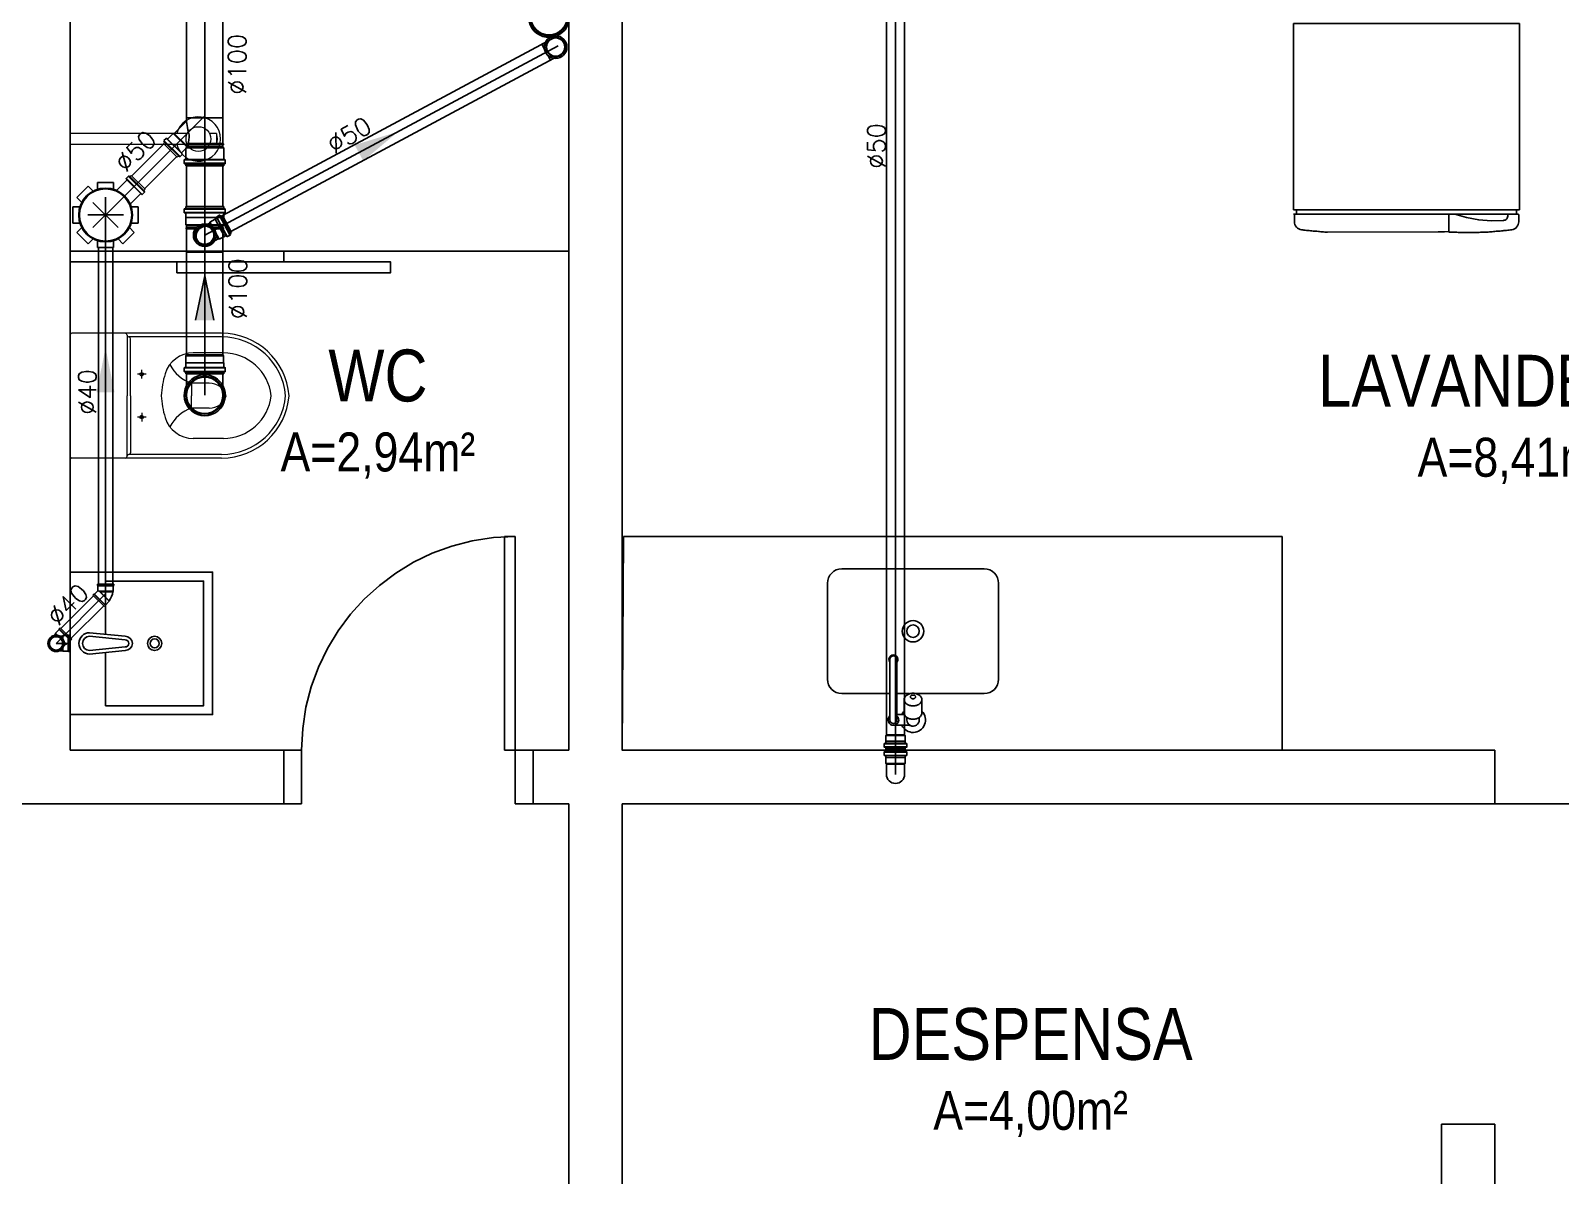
# Model space of a CAD drawing. Header units: millimetres. Extents: x 4156 to 4603, y 996 to 1078.
# Drawn here: x 4178.685 to 4183.409, y 1024.561 to 1028.097 of the extents above; entities that cross this region are included whole.
import ezdxf
from ezdxf.enums import TextEntityAlignment as Align

# ---------------------------------------------------------------- set-up
doc = ezdxf.new("R2010")
doc.units = ezdxf.units.MM
doc.header["$LTSCALE"] = 20
doc.linetypes.add('CONTINU', pattern=[0])
doc.linetypes.add('HIDDEN2', pattern=[0.1875, 0.125, -0.0625])
for name, color, linetype in [('-HIDRO', 8, 'Continuous'), ('E-txt-g', 3, 'Continuous'), ('Esgoto', 5, 'Continuous'), ('MOB', 251, 'Continuous'), ('Texto-Tubos', 7, 'Continuous'), ('TigreCad', 3, 'Continuous'), ('Tinterno', 9, 'Continuous')]:
    doc.layers.add(name, color=color, linetype=linetype)
doc.layers.add('E-Lay-9', color=9, linetype='Continuous', lineweight=9)
doc.layers.add('E-Txt-W', color=7, linetype='Continuous', lineweight=20)
doc.styles.add('F2', font='ARIALN.TTF')
doc.styles.add('REG60', font='romans.shx', dxfattribs={"width": 0.8, "height": 0.15})
doc.styles.add('REG80', font='romans.shx', dxfattribs={"width": 0.8, "height": 0.2})
doc.styles.add('TCTUBOS-TXT', font='txt.shx')

# ---------------------------------------------------------------- blocks, each defined once
blk = doc.blocks.new('TXT-AMB75')
at = {"layer": 'E-txt-g', "style": 'REG80', "width": 0.8, "flags": 8}
blk.add_attdef('TXT', text='', height=0.2, dxfattribs=at).set_placement((0.0055, 0.2964), align=Align.CENTER)
at = {"layer": 'E-Txt-W', "style": 'REG60', "width": 0.8, "flags": 8}
blk.add_attdef('TXT', text='', height=0.15, dxfattribs=at).set_placement((0.0055, 0.0271), align=Align.CENTER)
blk = doc.blocks.new('Cuba coz')
at = {"color": 8}
blk.add_line((7.5, -4.5), (7.5, -2.41), dxfattribs=at)
for points in [[(13.41, -6.5), (13.41, -20, 0.414214), (17.41, -24), (44.41, -24, 0.414214), (48.41, -20), (48.41, 20, 0.414214), (44.41, 24), (17.41, 24, 0.414214), (13.41, 20), (13.41, 0.74)], [(6.7, 1.75), (6, 1.75, 0.546464), (4.41, -0.73, -0.10784), (4.5, -1.15), (4.5, -5.5)], [(11.72, 2.5), (7.96, 2.5, 0.133256), (7.32, 2.33, 0.106756), (6.71, 1.77, 0.082828), (6.34, 0.99, 0.071352), (6.19, 0, 0.071352), (6.34, -0.99, 0.082828), (6.71, -1.77, 0.106756), (7.32, -2.33, 0.133256), (7.96, -2.5), (11.72, -2.5)], [(4.41, -0.73, 0.293273), (6, -1.75), (6.7, -1.75)], [(13.41, -1), (13.41, -4.5, 0.414214)]]:
    blk.add_lwpolyline(points, format="xyb", dxfattribs=at)
for points in [[(11.72, -2.5, 0.133256), (12.36, -2.33, 0.106756), (12.97, -1.77, 0.082828), (13.35, -0.99, 0.071352), (13.49, 0, 0.071352), (13.35, 0.99, 0.082828), (12.97, 1.77, 0.106756), (12.36, 2.33, 0.133256), (11.72, 2.5, 0.133256), (11.08, 2.33, 0.106756), (10.47, 1.77, 0.082828), (10.1, 0.99, 0.071352), (9.95, 0, 0.071352), (10.1, -0.99, 0.082828), (10.47, -1.77, 0.106756), (11.08, -2.33, 0.133256)], [(12.47, 0.75, 0.133256), (12.28, 0.7, 0.106756), (12.1, 0.53, 0.082828), (11.98, 0.3, 0.071352), (11.94, 0, 0.071352), (11.98, -0.3, 0.082828), (12.1, -0.53, 0.106756), (12.28, -0.7, 0.133256), (12.47, -0.75, 0.133256), (12.66, -0.7, 0.106756), (12.85, -0.53, 0.082828), (12.96, -0.3, 0.071352), (13, 0, 0.071352), (12.96, 0.3, 0.082828), (12.85, 0.53, 0.106756), (12.66, 0.7, 0.133256)], [(6, -6.5), (23, -6.5, 1), (23, -4.5), (6, -4.5, 1)]]:
    blk.add_lwpolyline(points, format="xyb", close=True, dxfattribs=at)
for radius in [3, 1.75]:
    blk.add_circle((30.91, 0), radius, dxfattribs=at)
for centre, radius, start, end in [((6, 0), 3.5, 45.5847, 244.6231), ((6, -5.5), 1.5, 41.8103, 318.1897), ((6, 0), 3.5, 295.3769, 314.4153), ((23, -5.5), 1.25, 233.1301, 126.8699)]:
    blk.add_arc(centre, radius, start, end, dxfattribs=at)
blk = doc.blocks.new('GELAD-VS')
at = {"color": 8}
blk.add_line((-0.0958, -0.3127), (-0.0958, -0.3151), dxfattribs=at)
for points in [[(-0.2946, 0.2704), (0.3404, 0.2704)], [(-0.2946, 0.2704), (-0.2946, -0.2524)], [(0.3404, 0.2704), (0.3404, -0.2524)], [(-0.2946, -0.2524), (0.3404, -0.2524)], [(-0.2861, -0.2524), (-0.2861, -0.2648)], [(0.3319, -0.2524), (0.3319, -0.2648)], [(-0.2919, -0.2667), (-0.2919, -0.2864), (-0.2915, -0.2903), (-0.2907, -0.2942), (-0.2888, -0.2977), (-0.2861, -0.3011), (-0.2834, -0.3042), (-0.2799, -0.3062), (-0.276, -0.3077), (-0.2722, -0.3089), (-0.2687, -0.3093), (-0.2652, -0.3096), (-0.2613, -0.31), (-0.2578, -0.3104), (-0.254, -0.3108), (-0.2505, -0.3112), (-0.247, -0.3116), (-0.2432, -0.312), (-0.2397, -0.3124), (-0.2358, -0.3127), (-0.2323, -0.3131), (-0.2285, -0.3131), (-0.225, -0.3135), (-0.2211, -0.3139), (-0.2176, -0.3143), (-0.2138, -0.3147), (-0.2103, -0.3147), (-0.2064, -0.3151), (-0.2029, -0.3151), (-0.1991, -0.3154), (-0.1956, -0.3154), (-0.1917, -0.3158), (-0.1882, -0.3158), (-0.1844, -0.3158), (-0.1809, -0.3162), (-0.177, -0.3162), (-0.1735, -0.3162), (-0.1697, -0.3166), (-0.1662, -0.3166), (-0.1623, -0.3166), (-0.1588, -0.3166), (-0.155, -0.3166), (-0.1515, -0.3166), (-0.1476, -0.3166), (-0.1442, -0.3166), (-0.1403, -0.3166), (-0.1368, -0.3166), (-0.1329, -0.3166), (-0.1295, -0.3162), (-0.1256, -0.3162), (-0.1221, -0.3162), (-0.1182, -0.3158), (-0.1148, -0.3158), (-0.1109, -0.3158), (-0.1074, -0.3154), (-0.1039, -0.3154), (-0.1001, -0.3151), (-0.0958, -0.3151)], [(-0.2899, -0.2648), (-0.2899, -0.2648), (-0.2899, -0.2648), (-0.2899, -0.2648), (-0.2899, -0.2648), (-0.2899, -0.2648), (-0.2899, -0.2648), (-0.2907, -0.2648), (-0.2911, -0.2652), (-0.2915, -0.2659), (-0.2915, -0.2663), (-0.2915, -0.2663), (-0.2915, -0.2663), (-0.2915, -0.2663), (-0.2915, -0.2663), (-0.2915, -0.2667)], [(-0.1237, -0.2648), (-0.2899, -0.2648)], [(-0.2636, -0.2648), (-0.2636, -0.2648), (-0.2636, -0.2648), (-0.2636, -0.2648), (-0.2636, -0.2648), (-0.2636, -0.2648), (-0.2636, -0.2648), (-0.2636, -0.2648), (-0.2636, -0.2648)], [(-0.2617, -0.2667), (-0.2617, -0.2663), (-0.2621, -0.2663), (-0.2621, -0.2659), (-0.2621, -0.2659), (-0.2625, -0.2656), (-0.2625, -0.2656), (-0.2625, -0.2652), (-0.2629, -0.2652), (-0.2633, -0.2648), (-0.2633, -0.2648), (-0.2636, -0.2648), (-0.2636, -0.2648)], [(-0.2617, -0.2667), (-0.2617, -0.2687)], [(-0.249, -0.2826), (-0.2513, -0.2822), (-0.254, -0.2814), (-0.2563, -0.2799), (-0.2582, -0.2779), (-0.2598, -0.276), (-0.2609, -0.2737), (-0.2617, -0.271), (-0.2617, -0.2687)], [(-0.1124, -0.2648), (-0.1457, -0.2748), (-0.1797, -0.281), (-0.2145, -0.2837), (-0.249, -0.2826)], [(-0.1237, -0.2648), (-0.1221, -0.2648), (-0.1209, -0.2648), (-0.1194, -0.2648), (-0.119, -0.2648), (-0.1182, -0.2648)], [(-0.1209, -0.2648), (-0.1221, -0.2648)], [(-0.1182, -0.2648), (-0.1182, -0.2648)], [(-0.1124, -0.2648), (-0.1128, -0.2648), (-0.1128, -0.2648), (-0.1132, -0.2648), (-0.1136, -0.2648), (-0.114, -0.2648), (-0.1144, -0.2648), (-0.1148, -0.2648), (-0.1155, -0.2648), (-0.1163, -0.2648), (-0.1171, -0.2648), (-0.1182, -0.2648), (-0.1182, -0.2648)], [(-0.1182, -0.2648), (-0.1182, -0.2648)], [(-0.1124, -0.2648), (-0.0958, -0.2648)], [(-0.0966, -0.2648), (-0.1124, -0.2648), (-0.1124, -0.2648), (-0.1124, -0.2648), (-0.1124, -0.2648), (-0.1124, -0.2648)], [(-0.0966, -0.2648), (-0.0966, -0.2648), (-0.0966, -0.2648), (-0.0966, -0.2648), (-0.0966, -0.2648), (-0.0966, -0.2648), (-0.0966, -0.2648), (-0.0966, -0.2648), (-0.0966, -0.2648), (-0.0966, -0.2648), (-0.0966, -0.2648), (-0.0966, -0.2648), (-0.0966, -0.2648)], [(-0.0958, -0.2648), (0.3404, -0.2648)], [(-0.0958, -0.2648), (-0.0958, -0.2648), (-0.0958, -0.2648), (-0.0958, -0.2648), (-0.0958, -0.2659)], [(-0.0958, -0.2648), (-0.0958, -0.2659)], [(-0.0958, -0.2648), (-0.0958, -0.3093)], [(-0.0958, -0.2648), (-0.0958, -0.3139), (-0.0958, -0.3093)], [(-0.0958, -0.2659), (-0.0958, -0.3081)], [(-0.0958, -0.2675), (-0.0958, -0.2667)], [(-0.0656, -0.2648), (-0.0656, -0.2648), (-0.0656, -0.2648), (-0.0656, -0.2648), (-0.0656, -0.2648), (-0.0656, -0.2648), (-0.0656, -0.2648), (-0.0656, -0.2648), (-0.0656, -0.2648), (-0.0656, -0.2648), (-0.0656, -0.2648), (-0.0656, -0.2648), (-0.0656, -0.2648), (-0.0656, -0.2648), (-0.0656, -0.2648), (-0.0656, -0.2648), (-0.0656, -0.2648), (-0.0656, -0.2648), (-0.0656, -0.2648), (-0.0656, -0.2648), (-0.0656, -0.2648)], [(0.1583, -0.2648), (0.1416, -0.2648)], [(0.1424, -0.2648), (0.1583, -0.2648), (0.1583, -0.2648), (0.1583, -0.2648), (0.1583, -0.2648), (0.1583, -0.2648)], [(0.1583, -0.2648), (0.1583, -0.2648), (0.1587, -0.2648), (0.1587, -0.2648), (0.1594, -0.2648), (0.1598, -0.2648), (0.1602, -0.2648), (0.1606, -0.2648), (0.1614, -0.2648), (0.1621, -0.2648), (0.1629, -0.2648), (0.1637, -0.2648), (0.1641, -0.2648)], [(0.1641, -0.2648), (0.1641, -0.2648)], [(0.1641, -0.2648), (0.1641, -0.2648)], [(0.1691, -0.2648), (0.1679, -0.2648), (0.1668, -0.2648), (0.1652, -0.2648), (0.1648, -0.2648), (0.1641, -0.2648)], [(0.1668, -0.2648), (0.1679, -0.2648)], [(0.1691, -0.2648), (0.3358, -0.2648)], [(0.3095, -0.2648), (0.3095, -0.2648), (0.3095, -0.2648), (0.3095, -0.2648), (0.3095, -0.2648), (0.3095, -0.2648), (0.3095, -0.2648)], [(0.3377, -0.2864), (0.3373, -0.2903), (0.3362, -0.2942), (0.3346, -0.2977), (0.3319, -0.3011), (0.3288, -0.3042), (0.3253, -0.3062), (0.3219, -0.3077), (0.318, -0.3089)], [(0.3377, -0.2663), (0.3377, -0.2663), (0.3377, -0.2663), (0.3377, -0.2663), (0.3377, -0.2663), (0.3377, -0.2663), (0.3377, -0.2663), (0.3377, -0.2659), (0.3373, -0.2652), (0.3365, -0.2648), (0.3362, -0.2648), (0.3362, -0.2648), (0.3362, -0.2648), (0.3362, -0.2648), (0.3362, -0.2648), (0.3362, -0.2648)], [(0.3377, -0.2667), (0.3377, -0.2864)], [(-0.0958, -0.3081), (-0.0958, -0.3081), (-0.0958, -0.3085)], [(-0.0958, -0.3112), (-0.0958, -0.3108), (-0.0958, -0.3108), (-0.0958, -0.3108), (-0.0958, -0.3108), (-0.0958, -0.3104), (-0.0958, -0.3104), (-0.0958, -0.31), (-0.0958, -0.31), (-0.0958, -0.31), (-0.0958, -0.3096), (-0.0958, -0.3093), (-0.0958, -0.3089), (-0.0958, -0.3089), (-0.0958, -0.3085), (-0.0958, -0.3081)], [(-0.0958, -0.3093), (-0.0958, -0.3096)], [(-0.0958, -0.31), (-0.0958, -0.3108)], [(-0.0958, -0.3108), (-0.0958, -0.3112)], [(-0.0958, -0.3112), (-0.0958, -0.3139)], [(-0.0958, -0.312), (-0.0958, -0.3124)], [(-0.0958, -0.3127), (-0.0958, -0.3131)], [(-0.0796, -0.3143), (-0.0838, -0.3143), (-0.0958, -0.3139), (-0.0958, -0.3139)], [(-0.066, -0.3143), (-0.0711, -0.3143), (-0.0796, -0.3143)], [(-0.066, -0.3143), (0.245, -0.3154)], [(0.2194, -0.3162), (0.2194, -0.3162)], [(0.2267, -0.3162), (0.2267, -0.3162)], [(0.318, -0.3089), (0.3145, -0.3093), (0.311, -0.3096), (0.3072, -0.31), (0.3037, -0.3104), (0.2998, -0.3108), (0.2963, -0.3112), (0.2925, -0.3116), (0.289, -0.312), (0.2855, -0.3124), (0.2816, -0.3127), (0.2782, -0.3131), (0.2743, -0.3131), (0.2704, -0.3135), (0.2669, -0.3139), (0.2631, -0.3143), (0.2596, -0.3147), (0.2561, -0.3147), (0.2522, -0.3151), (0.2488, -0.3151), (0.245, -0.3154)]]:
    blk.add_lwpolyline(points, dxfattribs=at)
blk = doc.blocks.new('vaso-s')
at = {"layer": 'E-Lay-9', "color": 8}
for p, q in [((0.4256, 0.175), (0.005, 0.175)), ((0, 0.17), (0, 0)), ((0.16, 0.17), (0.16, 0.17)), ((0.16, 0.17), (0.16, 0)), ((0.4256, 0.165), (0.165, 0.165)), ((0.17, 0), (0.17, 0.16)), ((0.4306, 0.12), (0.3459, 0.12)), ((0.2134, 0.06), (0.1891, 0.06)), ((0.2013, 0.0479), (0.2013, 0.0722)), ((0.3406, 0.035), (0.3406, 0)), ((0.3906, 0.035), (0.3406, 0.035)), ((0, -0.17), (0, 0)), ((0.16, -0.17), (0.16, 0)), ((0.17, 0), (0.17, -0.1601)), ((0.3406, -0.035), (0.3406, 0)), ((0.3906, -0.035), (0.3406, -0.035)), ((0.2134, -0.06), (0.1891, -0.06)), ((0.2013, -0.0479), (0.2013, -0.0722)), ((0.4306, -0.12), (0.3459, -0.12)), ((0.16, -0.17), (0.16, -0.17)), ((0.4256, -0.165), (0.165, -0.165)), ((0.4256, -0.175), (0.005, -0.175))]:
    blk.add_line(p, q, dxfattribs=at)
for centre in [(0.2013, 0.06), (0.2013, -0.06)]:
    blk.add_circle(centre, 0.005, dxfattribs=at)
for centre, radius, start, end in [((0.005, 0.17), 0.005, 90, 180), ((0.155, 0.17), 0.005, 0, 90), ((0.4256, -0.015), 0.19, 4.5281, 90), ((0.165, 0.17), 0.00495, 180, 270), ((0.165, 0.16), 0.00495, 0, 90), ((0.4256, -0.015), 0.18, 4.7802, 90), ((0.3459, 0.0375), 0.0825, 90, 163.0355), ((0.3754, 0.1358), 0.1066, 206.9395, 250.9647), ((0.4306, -0.015), 0.135, 6.3794, 90), ((0.518, -0.015), 0.2624, 163.0355, 176.7233), ((0.3906, -0.015), 0.05, 17.4576, 90), ((0.518, 0.015), 0.2624, 183.2767, 196.9645), ((0.3754, -0.1358), 0.1066, 109.0353, 153.0605), ((0.3906, 0.015), 0.05, 270, 342.5424), ((0.4256, 0.015), 0.19, 270, 355.4719), ((0.4256, 0.015), 0.18, 270, 355.2198), ((0.4306, 0.015), 0.135, 270, 353.6206), ((0.3459, -0.0375), 0.0825, 196.9645, 270), ((0.005, -0.17), 0.005, 180, 270), ((0.155, -0.17), 0.005, 270, 0), ((0.165, -0.17), 0.00495, 90, 180), ((0.165, -0.1601), 0.00495, 270, 0)]:
    blk.add_arc(centre, radius, start, end, dxfattribs=at)
blk = doc.blocks.new('Chuveiro')
at = {"layer": 'E-Lay-9', "color": 8}
for p, q in [((-0.0311, 0.0156), (-0.3604, 0.0156)), ((0.0509, 0.0156), (0.0311, 0.0156)), ((0.0509, 0.0156), (0.0509, -0.0156)), ((-0.0311, -0.0156), (-0.3604, -0.0156)), ((0.0509, -0.0156), (0.0311, -0.0156))]:
    blk.add_line(p, q, dxfattribs=at)
blk.add_circle((0, 0), 0.0348, dxfattribs=at)
for centre, radius, start, end in [((0, 0), 0.0624, 194.4775, 165.5225), ((0.0093, 0), 0.0444, 339.4266, 20.5734)]:
    blk.add_arc(centre, radius, start, end, dxfattribs=at)
blk = doc.blocks.new('CUBA QUADRADA-flat-4-flat-1')
at = {"layer": 'MOB'}
blk.add_lwpolyline([(0, -0.2), (0.4, -0.2), (0.4, 0.2), (0, 0.2)], close=True, dxfattribs=at)
blk.add_lwpolyline([(0.1, -0.0255), (0.1, -0.175), (0.375, -0.175), (0.375, 0.175), (0.1, 0.175), (0.1, 0.0255)], dxfattribs=at)
for points in [[(0.155, -0.02), (0.055, -0.03, -1), (0.055, 0.03), (0.155, 0.02, -1)], [(0.155, -0.01), (0.055, -0.02, -1), (0.055, 0.02), (0.155, 0.01, -1)]]:
    blk.add_lwpolyline(points, format="xyb", close=True, dxfattribs=at)
for radius in [0.02, 0.0125]:
    blk.add_circle((0.2375, 0), radius, dxfattribs=at)
blk = doc.blocks.new('j9n40d')
at = {"layer": 'TigreCad'}
for p, q in [((0, 20.6), (9.8, 20.6)), ((9.8, 20.6), (17.8, 20.6)), ((19, 21.8), (17.8, 20.6)), ((34, 21.8), (19, 21.8)), ((19, -21.8), (19, 21.8)), ((35, 22.8), (34, 21.8)), ((35, 22.8), (35, -22.8)), ((39, 22.8), (35, 22.8)), ((39, 22.8), (39, -22.8)), ((0, -20.6), (9.8, -20.6)), ((9.8, -20.6), (17.8, -20.6)), ((19, -21.8), (17.8, -20.6)), ((34, -21.8), (19, -21.8)), ((35, -22.8), (34, -21.8)), ((39, -22.8), (35, -22.8))]:
    blk.add_line(p, q, dxfattribs=at)
for radius, start, end in [(22.8, 64.6232, 295.3768), (20.6, 90, 270)]:
    blk.add_arc((0, 0), radius, start, end, dxfattribs=at)
at = {"layer": 'Tinterno'}
for p, q in [((17.8, 20.6), (17.8, -20.6)), ((34, 21.8), (34, -21.8))]:
    blk.add_line(p, q, dxfattribs=at)
blk.add_arc((0, 0), 21.8, 70.9009, 289.0991, dxfattribs=at)
blk = doc.blocks.new('j4n40p')
at = {"layer": 'TigreCad'}
for p, q in [((-31.3, -0.5), (-20.7, 10.1)), ((7.5, -18.1), (-20.7, 10.1)), ((-20.7, 10.1), (-19, 10.1)), ((7.5, 21.8), (6.3, 20.6)), ((22.5, 21.8), (7.5, 21.8)), ((7.5, 21.8), (7.5, -18.1)), ((23.5, 22.8), (22.5, 21.8)), ((27.5, 22.8), (23.5, 22.8)), ((23.5, 22.8), (23.5, -22.8)), ((27.5, -22.8), (27.5, 22.8)), ((-35.6, -3.3), (-32.7, -0.5)), ((-3.3, -35.6), (-35.6, -3.3)), ((-0.5, -32.7), (-32.7, -0.5)), ((-32.7, -0.5), (-31.3, -0.5)), ((-3.3, -35.6), (-0.5, -32.7)), ((-0.5, -31.3), (9, -21.8)), ((-0.5, -32.7), (-0.5, -31.3)), ((7.5, -18.1), (9, -21.8)), ((22.5, -21.8), (9, -21.8)), ((23.5, -22.8), (22.5, -21.8)), ((27.5, -22.8), (23.5, -22.8))]:
    blk.add_line(p, q, dxfattribs=at)
blk.add_arc((15.4, -37.1), 58.4, 98.9327, 126.0673, dxfattribs=at)
at = {"layer": 'Tinterno'}
for p, q in [((-19, 10.1), (6.3, -15.2)), ((6.3, -15.2), (6.3, 20.6)), ((22.5, 21.8), (22.5, -21.8)), ((-0.5, -31.3), (-31.3, -0.5)), ((6.3, -15.2), (7.5, -18.1))]:
    blk.add_line(p, q, dxfattribs=at)
blk = doc.blocks.new('j9n40s')
at = {"layer": 'TigreCad'}
for p, q in [((9.8, 20.6), (17.8, 20.6)), ((19, 21.8), (17.8, 20.6)), ((17.8, 20.6), (17.8, 14.3)), ((19, 12.6), (19, 21.8)), ((34, 21.8), (19, 21.8)), ((35, 22.8), (34, 21.8)), ((39, 22.8), (35, 22.8)), ((35, 22.8), (35, -22.8)), ((39, 22.8), (39, -22.8)), ((9.8, -20.6), (17.8, -20.6)), ((17.8, -20.6), (17.8, -14.3)), ((19, -21.8), (17.8, -20.6)), ((19, -12.6), (19, -21.8)), ((34, -21.8), (19, -21.8)), ((35, -22.8), (34, -21.8)), ((39, -22.8), (35, -22.8))]:
    blk.add_line(p, q, dxfattribs=at)
for radius in [22.8, 20]:
    blk.add_circle((0, 0), radius, dxfattribs=at)
at = {"layer": 'Tinterno'}
blk.add_line((34, 21.8), (34, -21.8), dxfattribs=at)
blk.add_circle((0, 0), 18.8, dxfattribs=at)
blk = doc.blocks.new('27150012p')
at = {"layer": 'TigreCad'}
for p, q in [((-22.5, 91.5), (-22.5, 72.1)), ((-22.5, 91.5), (22.5, 91.5)), ((22.5, 91.5), (22.5, 72.1)), ((-80.6, 48.8), (-48.8, 80.6)), ((-80.6, 48.8), (-66.9, 35.1)), ((-48.8, 80.6), (-35.1, 66.9)), ((48.8, 80.6), (35.1, 66.9)), ((48.8, 80.6), (80.6, 48.8)), ((80.6, 48.8), (66.9, 35.1)), ((-91.5, -22.5), (-91.5, 22.5)), ((-91.5, 22.5), (-72.1, 22.5)), ((111.4, 27.4), (70.4, 27.4)), ((112.7, 30.9), (112.4, 28.3)), ((122.4, 31.8), (113.7, 31.8)), ((113.7, 30.8), (113.7, -30.8)), ((122.4, 30.8), (122.4, -30.8)), ((123.4, 31.1), (124.2, 28.1)), ((129.5, 27.4), (125.1, 27.4)), ((129.5, 27.4), (129.5, -27.4)), ((-91.5, -22.5), (-72.1, -22.5)), ((-80.6, -48.8), (-66.9, -35.1)), ((80.6, -48.8), (66.9, -35.1)), ((111.4, -27.4), (70.4, -27.4)), ((112.7, -30.9), (112.4, -28.3)), ((122.4, -31.8), (113.7, -31.8)), ((123.4, -31.1), (124.2, -28.1)), ((129.5, -27.4), (125.1, -27.4)), ((-48.8, -80.6), (-80.6, -48.8)), ((-48.8, -80.6), (-35.1, -66.9)), ((-22.5, -91.5), (-22.5, -72.1)), ((22.5, -91.5), (22.5, -72.1)), ((48.8, -80.6), (35.1, -66.9)), ((80.6, -48.8), (48.8, -80.6)), ((22.5, -91.5), (-22.5, -91.5))]:
    blk.add_line(p, q, dxfattribs=at)
blk.add_circle((0, 0), 75.5, dxfattribs=at)
for centre, start, end in [((111.4, 28.4), 270, 355), ((113.7, 30.8), 90, 175), ((122.4, 30.8), 15, 90), ((125.1, 28.4), 195, 270), ((111.4, -28.4), 5, 90), ((113.7, -30.8), 185, 270), ((122.4, -30.8), 270, 345), ((125.1, -28.4), 90, 165)]:
    blk.add_arc(centre, 1, start, end, dxfattribs=at)
at = {"layer": 'Tinterno'}
for p, q in [((112.4, 27.4), (112.4, -27.4)), ((124.4, 27.4), (124.4, -27.4))]:
    blk.add_line(p, q, dxfattribs=at)
blk.add_circle((0, 0), 73.5, dxfattribs=at)
blk = doc.blocks.new('j9n100s')
at = {"layer": 'TigreCad'}
for p, q in [((27.3, 50.8), (60, 50.8)), ((27.3, -50.8), (60, -50.8))]:
    blk.add_line(p, q, dxfattribs=at)
blk.add_circle((0, 0), 53.2, dxfattribs=at)
for start, end in [(61.785, 298.215), (298.215, 61.785)]:
    blk.add_arc((0, 0), 57.7, start, end, dxfattribs=at)
at = {"layer": 'Tinterno'}
blk.add_line((60, -50.8), (60, 50.8), dxfattribs=at)
blk.add_circle((0, 0), 51, dxfattribs=at)
blk = doc.blocks.new('26277469p')
at = {"layer": 'TigreCad'}
for p, q in [((78, 50.8), (6, 50.8)), ((78, 50.8), (78.1, 52.3)), ((78, -46.9), (78, 50.8)), ((78.1, -46.9), (78.1, 52.3)), ((81.1, 52.3), (78.1, 52.3)), ((81.1, -47.9), (81.1, 52.3)), ((81.2, 50.8), (81.1, 52.3)), ((81.2, -48), (81.2, 50.8)), ((87.4, 50.8), (81.2, 50.8)), ((89.8, 53.2), (87.4, 50.8)), ((89.8, -51.8), (89.8, 53.2)), ((121.7, 53.2), (89.8, 53.2)), ((122.9, 56.7), (122.7, 54.2)), ((133.3, 57.6), (123.9, 57.6)), ((123.9, 56.6), (123.9, -56.7)), ((133.3, 56.6), (133.3, -56.7)), ((134.3, 56.9), (135.1, 54)), ((140.5, 53.2), (136.1, 53.2)), ((140.5, 53.2), (140.5, -53.3)), ((14.9, -50.8), (6, -50.8)), ((49.6, -85.4), (14.9, -50.8)), ((49.6, -88.3), (87.3, -50.5)), ((49.6, -88.3), (49.6, -85.4)), ((106.9, -63.4), (63.4, -106.9)), ((113.6, -70.1), (70.1, -113.6)), ((116.2, -77.5), (77.5, -116.2)), ((103.4, -64.8), (93.6, -55)), ((121.7, -53.3), (94.3, -53.3)), ((106.8, -63.1), (104.8, -64.8)), ((114.4, -69.4), (108.2, -63.2)), ((114.5, -70.6), (113, -73.3)), ((116.2, -77.5), (113.1, -74.5)), ((122.9, -56.7), (122.7, -54.2)), ((133.3, -57.7), (123.9, -57.7)), ((134.3, -56.9), (135.1, -54)), ((140.5, -53.3), (136.1, -53.3)), ((64.8, -103.4), (49.6, -88.3)), ((63.1, -106.8), (64.8, -104.8)), ((69.4, -114.4), (63.2, -108.2)), ((70.6, -114.5), (73.3, -113)), ((77.5, -116.2), (74.5, -113.1))]:
    blk.add_line(p, q, dxfattribs=at)
blk.add_lwpolyline([(15.8, -51.2, -0.013476), (38.9, -47.1, -0.106485), (67.2, -44.2, -0.09207), (93.5, -53.8, -0.112954)], format="xyb", dxfattribs=at)
for centre, start, end in [((121.7, 54.2), 270, 355), ((123.9, 56.6), 90, 175), ((133.3, 56.6), 15, 90), ((136.1, 54.2), 195, 270), ((14.9, -51.8), 34.2682, 90), ((94.3, -54.3), 90, 225), ((104.1, -64.1), 225, 310), ((107.4, -63.9), 45, 130), ((113.8, -73.8), 150, 225), ((113.6, -70.1), 330, 45), ((121.7, -54.3), 5, 90), ((123.9, -56.7), 185, 270), ((133.3, -56.7), 270, 345), ((136.1, -54.3), 90, 165), ((63.9, -107.4), 140, 225), ((64.1, -104.1), 320, 45), ((70.1, -113.6), 225, 300), ((73.8, -113.8), 45, 120)]:
    blk.add_arc(centre, 1, start, end, dxfattribs=at)
at = {"layer": 'Tinterno'}
for p, q in [((6, 50.8), (6, -50.8)), ((87.4, -50.6), (87.4, 50.8)), ((122.6, 53.2), (122.6, -53.3)), ((135.3, 53.2), (135.3, -53.3)), ((85.3, -49.6), (49.6, -85.4)), ((104.1, -65.4), (65.4, -104.1)), ((112.6, -73.9), (73.9, -112.6))]:
    blk.add_line(p, q, dxfattribs=at)
blk = doc.blocks.new('11031030p')
at = {"layer": 'TigreCad'}
for p, q in [((0, -53.3), (0, 53.2)), ((0, 53.2), (4.4, 53.2)), ((6.2, 56.9), (5.4, 54)), ((7.2, 57.6), (16.6, 57.6)), ((7.2, -56.7), (7.2, 56.6)), ((16.6, -56.7), (16.6, 56.6)), ((17.6, 56.7), (17.8, 54.2)), ((18.8, 53.2), (30.9, 53.2)), ((30.9, 53.2), (31.2, 53)), ((50.9, 53), (31.2, 53)), ((50.9, 53), (53.1, 50.8)), ((53.1, -50.8), (53.1, 50.8)), ((0, -53.3), (4.4, -53.3)), ((6.2, -56.9), (5.4, -54)), ((7.2, -57.7), (16.6, -57.7)), ((17.6, -56.7), (17.8, -54.2)), ((18.8, -53.3), (30.9, -53.3)), ((30.9, -53.3), (31.2, -53)), ((31.2, -53), (50.9, -53)), ((50.9, -53), (53.1, -50.8))]:
    blk.add_line(p, q, dxfattribs=at)
for centre, start, end in [((4.4, 54.2), 270, 345), ((7.2, 56.6), 90, 165), ((16.6, 56.6), 5, 90), ((18.8, 54.2), 185, 270), ((4.4, -54.2), 15, 90), ((7.2, -56.7), 195, 270), ((16.6, -56.7), 270, 355), ((18.8, -54.2), 90, 175)]:
    blk.add_arc(centre, 1, start, end, dxfattribs=at)
at = {"layer": 'Tinterno'}
for p, q in [((5.2, -53.3), (5.2, 53.2)), ((17.9, -53.3), (17.9, 53.2)), ((30.9, 53.2), (30.9, -53.3)), ((31.2, 53), (31.2, -53)), ((50.9, 53), (50.9, -53))]:
    blk.add_line(p, q, dxfattribs=at)
blk = doc.blocks.new('trn1050s')
at = {"layer": 'TigreCad'}
for p, q in [((-80.4, -53.3), (-80.4, 53.3)), ((-80.4, 53.3), (-76, 53.3)), ((-74.2, 56.9), (-75, 54)), ((-73.2, 57.7), (-63.8, 57.7)), ((-73.2, -56.6), (-73.2, 56.7)), ((-63.8, -56.6), (-63.8, 56.7)), ((-62.8, 56.7), (-62.6, 54.2)), ((-61.6, 53.3), (-49.5, 53.3)), ((-49.5, -53.3), (-49.5, 53.3)), ((-49.5, 53.3), (-49.2, 53)), ((-49.2, 53), (-29.5, 53)), ((-29.5, 53), (-29.5, 11.9)), ((-29.5, 53), (-27.3, 50.8)), ((-27.3, 50.8), (-21.1, 50.8)), ((-21.1, 50.8), (-21, 52.3)), ((-21, 52.3), (-21, 23.9)), ((-21, 52.3), (-18, 52.3)), ((-18, 52.3), (-18, 26.2)), ((-17.9, 50.8), (-18, 52.3)), ((-17.9, 50.8), (47.6, 50.8)), ((-29.5, -53), (-29.5, -11.9)), ((-21, -52.3), (-21, -23.9)), ((-18, -52.3), (-18, -26.2)), ((-80.4, -53.3), (-76, -53.3)), ((-74.2, -56.9), (-75, -54)), ((-73.2, -57.6), (-63.8, -57.6)), ((-62.8, -56.7), (-62.6, -54.2)), ((-61.6, -53.3), (-49.5, -53.3)), ((-49.5, -53.3), (-49.2, -53)), ((-49.2, -53), (-29.5, -53)), ((-29.5, -53), (-27.3, -50.8)), ((-27.3, -50.8), (-21.1, -50.8)), ((-21.1, -50.8), (-21, -52.3)), ((-21, -52.3), (-18, -52.3)), ((-17.9, -50.8), (-18, -52.3)), ((-17.9, -50.8), (47.6, -50.8))]:
    blk.add_line(p, q, dxfattribs=at)
for radius in [31.8, 25.6]:
    blk.add_circle((0, 0), radius, dxfattribs=at)
for centre, start, end in [((-76, 54.2), 270, 345), ((-73.2, 56.7), 90, 165), ((-63.8, 56.7), 5, 90), ((-61.6, 54.2), 185, 270), ((-76, -54.2), 15, 90), ((-73.2, -56.6), 195, 270), ((-63.8, -56.6), 270, 355), ((-61.6, -54.2), 90, 175)]:
    blk.add_arc(centre, 1, start, end, dxfattribs=at)
at = {"layer": 'Tinterno'}
for p, q in [((-75.2, -53.3), (-75.2, 53.3)), ((-62.5, -53.3), (-62.5, 53.3)), ((-49.2, -53), (-49.2, 53)), ((-27.3, 50.8), (-27.3, 16.3)), ((-21.1, 50.8), (-21.1, 23.8)), ((-17.9, 50.8), (-17.9, 26.3)), ((47.6, -50.8), (47.6, 50.8)), ((-27.3, -50.8), (-27.3, -16.3)), ((-21.1, -50.8), (-21.1, -23.8)), ((-17.9, -50.8), (-17.9, -26.3))]:
    blk.add_line(p, q, dxfattribs=at)
blk.add_circle((0, 0), 27.3, dxfattribs=at)
blk = doc.blocks.new('j9n50d')
at = {"layer": 'TigreCad'}
for p, q in [((28.5, 25.4), (0, 25.4)), ((30.3, 27.2), (28.5, 25.4)), ((30.3, -27.1), (30.3, 27.2)), ((47.1, 27.2), (30.3, 27.2)), ((47.3, 27.4), (47.1, 27.2)), ((47.1, -27.1), (47.1, 27.2)), ((51.9, 27.4), (47.3, 27.4)), ((53.2, 30.9), (52.9, 28.3)), ((53.4, 30.8), (53.4, -30.8)), ((62.9, 31.8), (54.2, 31.8)), ((62.9, 30.8), (62.9, -30.8)), ((63.9, 31.1), (64.7, 28.1)), ((70, 27.4), (65.6, 27.4)), ((70, 27.4), (70, -27.4)), ((28.5, -25.3), (0, -25.3)), ((30.3, -27.1), (28.5, -25.3)), ((47.1, -27.1), (30.3, -27.1)), ((47.3, -27.4), (47.1, -27.1)), ((51.9, -27.4), (47.3, -27.4)), ((53.2, -30.9), (52.9, -28.3)), ((62.9, -31.8), (54.2, -31.8)), ((63.9, -31.1), (64.7, -28.1)), ((70, -27.4), (65.6, -27.4))]:
    blk.add_line(p, q, dxfattribs=at)
for centre, radius, start, end in [((0, 0), 25.4, 90, 270), ((51.9, 28.4), 1, 270, 355), ((54.2, 30.8), 1, 90, 175), ((62.9, 30.8), 1, 15, 90), ((65.6, 28.4), 1, 195, 270), ((51.9, -28.4), 1, 5, 90), ((54.2, -30.8), 1, 185, 270), ((62.9, -30.8), 1, 270, 345), ((65.6, -28.4), 1, 90, 165)]:
    blk.add_arc(centre, radius, start, end, dxfattribs=at)
at = {"layer": 'Tinterno'}
for p, q in [((28.5, -25.3), (28.5, 25.4)), ((47.3, -27.4), (47.3, 27.4)), ((52.9, 27.4), (52.9, -27.4)), ((64.9, 27.4), (64.9, -27.4))]:
    blk.add_line(p, q, dxfattribs=at)
blk = doc.blocks.new('j9n50s')
at = {"layer": 'TigreCad'}
for p, q in [((19.2, 25.4), (30.3, 25.4)), ((19.2, -25.4), (30.3, -25.4))]:
    blk.add_line(p, q, dxfattribs=at)
for radius in [31.8, 27.4]:
    blk.add_circle((0, 0), radius, dxfattribs=at)
at = {"layer": 'Tinterno'}
for p, q in [((30.3, 25.4), (30.3, 9.7)), ((30.3, -9.7), (30.3, -25.4))]:
    blk.add_line(p, q, dxfattribs=at)
blk.add_circle((0, 0), 25.6, dxfattribs=at)
blk = doc.blocks.new('11030602p')
at = {"layer": 'TigreCad'}
for p, q in [((0, 27.3), (4.4, 27.3)), ((0, -27.3), (0, 27.3)), ((6.1, 31.1), (5.3, 28.1)), ((7.1, 31.8), (15.8, 31.8)), ((7.1, -30.8), (7.1, 30.8)), ((15.8, -30.8), (15.8, 30.8)), ((16.8, 30.9), (17.1, 28.3)), ((18.1, 27.3), (22.7, 27.3)), ((22.7, 27.3), (23, 27.1)), ((39.7, 27.1), (23, 27.1)), ((39.7, 27.1), (41.5, 25.3)), ((41.5, -25.4), (41.5, 25.3)), ((0, -27.3), (4.4, -27.3)), ((6.1, -31.1), (5.3, -28.1)), ((7.1, -31.8), (15.8, -31.8)), ((16.8, -30.9), (17.1, -28.3)), ((18.1, -27.3), (22.7, -27.3)), ((22.7, -27.3), (23, -27.1)), ((39.7, -27.1), (23, -27.1)), ((39.7, -27.1), (41.5, -25.4))]:
    blk.add_line(p, q, dxfattribs=at)
for centre, start, end in [((4.4, 28.4), 270, 345), ((7.1, 30.8), 90, 165), ((15.8, 30.8), 5, 90), ((18.1, 28.4), 185, 270), ((4.4, -28.3), 15, 90), ((7.1, -30.8), 195, 270), ((15.8, -30.8), 270, 355), ((18.1, -28.3), 90, 175)]:
    blk.add_arc(centre, 1, start, end, dxfattribs=at)
at = {"layer": 'Tinterno'}
for p, q in [((5.1, -27.3), (5.1, 27.3)), ((17.1, -27.3), (17.1, 27.3)), ((22.7, 27.3), (22.7, -27.3)), ((23, -27.1), (23, 27.1)), ((39.7, 27.1), (39.7, -27.1))]:
    blk.add_line(p, q, dxfattribs=at)

msp = doc.modelspace()

# ---------------------------------------------------------------- hatches: boundary and pattern name
at = {"layer": 'Esgoto'}
h = msp.add_hatch(color=256, dxfattribs=at)
h.paths.add_polyline_path([(4179.8197, 1027.7844), (4179.699, 1027.7186), (4179.7123, 1027.6942)])
h.paths.add_polyline_path([(4179.8197, 1027.7844), (4179.6856, 1027.7431), (4179.699, 1027.7186)])
h = msp.add_hatch(color=256, dxfattribs=at)
h.paths.add_polyline_path([(4179.2227, 1027.3397), (4179.2225, 1027.2022), (4179.2504, 1027.2021)])
h.paths.add_polyline_path([(4179.2227, 1027.3397), (4179.1947, 1027.2022), (4179.2225, 1027.2022)])
h = msp.add_hatch(color=256, dxfattribs=at)
h.paths.add_polyline_path([(4178.9165, 1027.1168), (4178.9164, 1026.9792), (4178.9442, 1026.9792)])
h.paths.add_polyline_path([(4178.9165, 1027.1168), (4178.8885, 1026.9792), (4178.9164, 1026.9792)])

# ---------------------------------------------------------------- linework, layer by layer
at = {"layer": '-HIDRO', "linetype": 'Continuous'}
for p, q in [((4180.5117, 1025.8742), (4180.5117, 1028.3492)), ((4178.8067, 1025.8742), (4178.8067, 1028.1842)), ((4180.3467, 1025.8742), (4180.3467, 1028.1842)), ((4178.8067, 1027.415), (4180.3467, 1027.415)), ((4179.4667, 1025.8742), (4178.8067, 1025.8742)), ((4180.3467, 1025.8742), (4180.2367, 1025.8742)), ((4183.2067, 1025.8742), (4180.5117, 1025.8742)), ((4183.2067, 1025.7092), (4183.2067, 1025.8742)), ((4179.4667, 1025.7092), (4177.1017, 1025.7092)), ((4180.3467, 1025.7092), (4180.2367, 1025.7092)), ((4180.3467, 1023.7842), (4180.3467, 1025.7092)), ((4180.5117, 1023.7842), (4180.5117, 1025.7092)), ((4183.2067, 1025.7092), (4180.5117, 1025.7092)), ((4183.2067, 1025.7092), (4184.8017, 1025.7092)), ((4183.2067, 1024.7192), (4183.0417, 1024.7192)), ((4183.0417, 1024.7192), (4183.0417, 1023.7842)), ((4183.2067, 1023.6192), (4183.2067, 1024.7192))]:
    msp.add_line(p, q, dxfattribs=at)
at = {"layer": '-HIDRO', "linetype": 'HIDDEN2'}
for p, q in [((4179.4667, 1025.8742), (4179.4667, 1025.7092)), ((4180.2367, 1025.8742), (4180.2367, 1025.7092))]:
    msp.add_line(p, q, dxfattribs=at)
at = {"layer": '-HIDRO'}
msp.add_lwpolyline([(4160.9199, 1072.3448, 0.099318), (4158.6701, 1032.4224, 0.188246), (4182.4565, 999.9142)], format="xyb", dxfattribs=at)
at = {"layer": '-HIDRO', "linetype": 'Continuous'}
for points in [[(4162.0568, 1072.3448, 0.099873), (4159.7499, 1032.6422, 0.183533), (4182.2717, 1001.3453)], [(4162.1821, 1072.18, 0.099477), (4159.9119, 1032.6751, 0.184298), (4182.5164, 1001.3782)]]:
    msp.add_lwpolyline(points, format="xyb", dxfattribs=at)
at = {"layer": '-HIDRO'}
for points in [[(4178.8067, 1027.415), (4179.4667, 1027.415), (4179.4667, 1027.382), (4178.8067, 1027.382)], [(4179.1367, 1027.382), (4179.7967, 1027.382), (4179.7967, 1027.349), (4179.1367, 1027.349)]]:
    msp.add_lwpolyline(points, close=True, dxfattribs=at)
at = {"layer": '-HIDRO', "linetype": 'HIDDEN2'}
msp.add_lwpolyline([(4180.1817, 1025.8742), (4180.1817, 1026.5342), (4180.1487, 1026.5342), (4180.1487, 1025.8742)], close=True, dxfattribs=at)
at = {"layer": '-HIDRO', "linetype": 'CONTINU'}
msp.add_lwpolyline([(4180.5157, 1026.5342), (4182.5495, 1026.5342), (4182.5495, 1025.8742), (4180.5117, 1025.8742)], close=True, dxfattribs=at)
at = {"layer": '-HIDRO', "linetype": 'HIDDEN2'}
for points in [[(4179.4667, 1025.8742), (4179.5217, 1025.8742), (4179.5217, 1025.7092), (4179.4667, 1025.7092)], [(4180.2367, 1025.8742), (4180.1817, 1025.8742), (4180.1817, 1025.7092), (4180.2367, 1025.7092)]]:
    msp.add_lwpolyline(points, dxfattribs=at)
msp.add_arc((4180.1817, 1025.8742), 0.66, 90, 180, dxfattribs=at)
at = {"layer": 'Esgoto'}
for p, q in [((4179.2227, 1026.9704), (4179.2227, 1029.5526)), ((4181.3556, 1025.7996), (4181.3556, 1029.4038)), ((4179.2227, 1027.4648), (4180.3139, 1028.0498)), ((4178.9554, 1027.566), (4179.2227, 1027.8333)), ((4178.9554, 1027.566), (4179.2227, 1027.8333)), ((4178.9165, 1027.5823), (4178.9165, 1027.4723)), ((4178.8776, 1027.5662), (4178.9554, 1027.4884)), ((4178.8776, 1027.4884), (4178.9554, 1027.5662)), ((4178.8615, 1027.5273), (4178.9715, 1027.5273)), ((4178.9165, 1027.5273), (4178.9165, 1026.3569)), ((4179.1947, 1027.2022), (4179.2227, 1027.3397)), ((4179.2504, 1027.2021), (4179.2227, 1027.3397)), ((4178.7638, 1026.2042), (4178.9165, 1026.3569)), ((4178.7638, 1026.2042), (4178.8067, 1026.2042))]:
    msp.add_line(p, q, dxfattribs=at)
at = {"layer": 'TigreCad'}
for p, q in [((4179.1668, 1029.5526), (4179.1668, 1027.8267)), ((4179.2786, 1029.5526), (4179.2786, 1027.8267)), ((4181.3277, 1025.9223), (4181.3277, 1029.3481)), ((4181.3835, 1025.9223), (4181.3835, 1029.3481)), ((4180.3022, 1028.0752), (4179.2774, 1027.5258)), ((4180.3286, 1028.026), (4179.3037, 1027.4766)), ((4178.9975, 1027.6476), (4179.0964, 1027.7465)), ((4178.9975, 1027.6476), (4179.0964, 1027.7465)), ((4179.0369, 1027.6082), (4179.1358, 1027.7071)), ((4179.0369, 1027.6082), (4179.1358, 1027.7071)), ((4179.1668, 1027.5532), (4179.1668, 1027.6788)), ((4179.2786, 1027.5532), (4179.2786, 1027.6788)), ((4178.8947, 1026.3871), (4178.8947, 1027.4265)), ((4178.9387, 1026.3871), (4178.9387, 1027.4265)), ((4179.1668, 1027.0948), (4179.1668, 1027.4124)), ((4179.2786, 1027.0948), (4179.2786, 1027.4124)), ((4178.7786, 1026.2501), (4178.8795, 1026.351)), ((4178.8097, 1026.219), (4178.9107, 1026.3199))]:
    msp.add_line(p, q, dxfattribs=at)

# ---------------------------------------------------------------- block references
at = {"layer": '-HIDRO', "yscale": 1.1, "zscale": 1.1}
for name, p, xscale in [('GELAD-VS', (4182.9588, 1027.8212), -1.1), ('Chuveiro', (4179.2032, 1027.7616), 1.1), ('vaso-s', (4178.8067, 1026.9692), 1.1)]:
    msp.add_blockref(name, p, dxfattribs=dict(at, xscale=xscale))
at = {"layer": '-HIDRO'}
ref = msp.add_blockref('TXT-AMB75', (4179.753, 1026.7136), dxfattribs=dict(at, xscale=0.8019000000000002, yscale=0.8019000000000002, zscale=0.8019000000000002))
ref.add_attrib('TXT', 'WC', dxfattribs={"layer": 'E-txt-g', "color": 2, "height": 0.16038, "style": 'F2'}).set_placement((4179.7574, 1026.9513), align=Align.CENTER)
ref.add_attrib('TXT', 'A=2,94m²', dxfattribs={"layer": 'E-Txt-W', "height": 0.12029, "style": 'F2'}).set_placement((4179.7574, 1026.7353), align=Align.CENTER)
ref = msp.add_blockref('TXT-AMB75', (4183.2639, 1026.6973), dxfattribs=dict(at, xscale=0.8019000000000002, yscale=0.8019000000000002, zscale=0.8019000000000002))
ref.add_attrib('TXT', 'LAVANDERIA ', dxfattribs={"layer": 'E-txt-g', "color": 2, "height": 0.16038, "style": 'F2'}).set_placement((4183.2683, 1026.935), align=Align.CENTER)
ref.add_attrib('TXT', 'A=8,41m²', dxfattribs={"layer": 'E-Txt-W', "height": 0.12029, "style": 'F2'}).set_placement((4183.2683, 1026.719), align=Align.CENTER)
for name, p, xscale, yscale, zscale, rotation in [('CUBA QUADRADA-flat-4-flat-1', (4178.8067, 1026.2042), -1.1, 1.1, 1.1, 180), ('Cuba coz', (4181.4097, 1025.9018, -6.968), -0.011, 0.011, 0.011, 270)]:
    msp.add_blockref(name, p, dxfattribs=dict(at, xscale=xscale, yscale=yscale, zscale=zscale, rotation=rotation))
ref = msp.add_blockref('TXT-AMB75', (4181.7685, 1024.6804), dxfattribs=dict(at, xscale=0.8019000000000002, yscale=0.8019000000000002, zscale=0.8019000000000002))
ref.add_attrib('TXT', 'DESPENSA', dxfattribs={"layer": 'E-txt-g', "color": 2, "height": 0.16038, "style": 'F2'}).set_placement((4181.7729, 1024.9181), align=Align.CENTER)
ref.add_attrib('TXT', 'A=4,00m²', dxfattribs={"layer": 'E-Txt-W', "height": 0.12029, "style": 'F2'}).set_placement((4181.7729, 1024.7021), align=Align.CENTER)
at = {"layer": 'Esgoto', "xscale": 0.0011, "yscale": 0.0011, "zscale": 0.0011, "rotation": 90}
for name, p in [('11031030p', (4179.2227, 1027.0364)), ('11030602p', (4181.3556, 1025.8766))]:
    msp.add_blockref(name, p, dxfattribs=at)
at = {"layer": 'TigreCad', "yscale": 0.0011, "zscale": 0.0011}
for name, p, xscale, rotation in [('j9n100s', (4180.2858, 1028.1392), 0.0011, 121.6160835644586), ('j9n50s', (4180.3061, 1028.0456), 0.0011, 208.1965732742113), ('26277469p', (4179.2227, 1027.8333), 0.0011, 270), ('27150012p', (4178.9165, 1027.5271), 0.0011, 44.99999999990218), ('trn1050s', (4179.2227, 1027.4648), 0.0011, 270), ('j9n50d', (4179.2237, 1027.4629), 0.0011, 28.19657327421493), ('j9n100s', (4179.2227, 1026.9704), 0.0011, 90), ('j4n40p', (4178.9165, 1026.3569), -0.0011, 270), ('j9n40s', (4178.7638, 1026.2042), 0.0011, 45.00000000000009), ('j9n50d', (4181.3556, 1025.7996), 0.0011, 90)]:
    msp.add_blockref(name, p, dxfattribs=dict(at, xscale=xscale, rotation=rotation))
at = {"layer": 'TigreCad', "xscale": 0.0011, "yscale": 0.0011, "zscale": 0.0011}
msp.add_blockref('j9n40d', (4178.7638, 1026.2042), dxfattribs=at)

# ---------------------------------------------------------------- texts
at = {"layer": 'Texto-Tubos', "style": 'TCTUBOS-TXT'}
for s, rotation, p in [('%%C100', 90, (4179.3503, 1027.9925)), ('%%C50', 30.68, (4179.6826, 1027.7504)), ('%%C50', 45, (4179.0289, 1027.7052)), ('%%C50', 45, (4179.0289, 1027.7052)), ('%%C50', 90, (4181.3243, 1027.7403)), ('%%C100', 90, (4179.3524, 1027.2992)), ('%%C40', 90, (4178.8877, 1026.9805)), ('%%C40', 45, (4178.8196, 1026.3047))]:
    msp.add_text(s, height=0.055, rotation=rotation, dxfattribs=at).set_placement(p, align=Align.CENTER)

doc.saveas('drawing.dxf')
